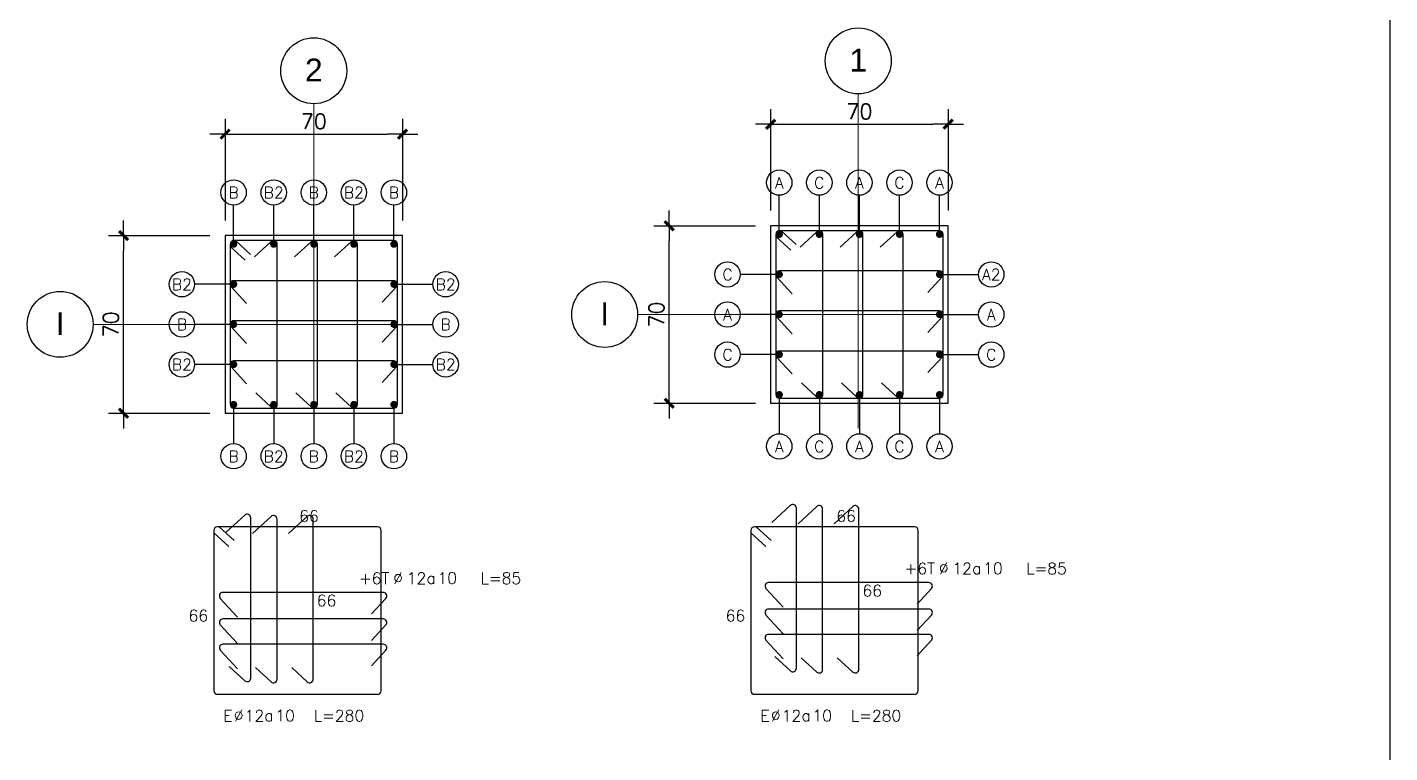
# Model space of a CAD drawing. Extents: x -9609 to 18865, y -11714 to 16567.
# Drawn here: x 4344 to 5687, y 2434 to 3149 of the extents above; entities that cross this region are included whole.
import ezdxf
from ezdxf.enums import TextEntityAlignment as Align

# ---------------------------------------------------------------- set-up
doc = ezdxf.new("R2010")
doc.units = 0
doc.header["$LTSCALE"] = 30
doc.header["$MEASUREMENT"] = 0
doc.layers.get('0').update_dxf_attribs({"linetype": 'CONTINUOUS'})
for name, color, linetype in [('EJEI$0$RL-CORTES', 5, 'CONTINUOUS'), ('EJEI$0$RLA-CORTES', 5, 'CONTINUOUS'), ('EJEI$0$RLA-FE', 7, 'CONTINUOUS'), ('RLA-FORMATO', 7, 'CONTINUOUS')]:
    doc.layers.add(name, color=color, linetype=linetype)
doc.layers.add('EJEI$0$RLA-EJE', color=3, linetype='CONTINUOUS', lineweight=25)
doc.layers.add('EJEI$0$RLA-EJES', color=1, linetype='CONTINUOUS', lineweight=9)
doc.styles.add('EJEI$0$Arial_1', font='arial.ttf', dxfattribs={"height": 22.5})
doc.styles.add('EJEI$0$RomanS', font='romans.shx', dxfattribs={"height": 11.25})
doc.dimstyles.new('EJEI$0$ING20', dxfattribs={"dimscale": 50, "dimtxt": 0.27, "dimasz": 0.3, "dimexe": 0.2, "dimexo": 1, "dimgap": 0.1, "dimtad": 1, "dimlfac": 0.4, "dimzin": 12, "dimdsep": 46, "dimtxsty": 'EJEI$0$RomanS', "dimblk1": 'EJEI$0$TICK1', "dimblk2": 'EJEI$0$TICK1', "dimsah": 1, "dimcen": 0.09, "dimse1": 1, "dimse2": 1, "dimclrd": 2, "dimclre": 4, "dimclrt": 3, "dimadec": 0, "dimazin": 0, "dimtfac": 1, "dimtix": 1, "dimtmove": 2, "dimatfit": 3, "dimldrblk": 'EJEI$0$TICK1', "dimfxl": 1, "dimtolj": 1, "dimtzin": 12, "dimarcsym": 0})

# ---------------------------------------------------------------- blocks, each defined once
blk = doc.blocks.new('EJEI$0$TICK1')
at = {"color": 2}
for points in [[(0, 0), (-1, 0)], [(0, 0), (1, 0)]]:
    blk.add_lwpolyline(points, dxfattribs=at)
at = {"color": 2, "const_width": 0.2}
blk.add_lwpolyline([(-0.3, -0.3), (0.3, 0.3)], dxfattribs=at)
blk = doc.blocks.new('*D68')
at = {"layer": 'EJEI$0$RLA-CORTES', "color": 2, "lineweight": -2, "transparency": 16777216}
blk.add_line((-100, 15), (-100, 160), dxfattribs=at)
at = {"layer": 'EJEI$0$RLA-CORTES', "color": 2, "lineweight": -2, "transparency": 16777216, "xscale": 15, "yscale": 15, "zscale": 15}
for p, rotation in [((-100, 175), 90), ((-100, 0), 270)]:
    blk.add_blockref('EJEI$0$TICK1', p, dxfattribs=dict(at, rotation=rotation))
at = {"layer": 'EJEI$0$RLA-CORTES', "color": 3, "transparency": 16777216, "insert": (-112.6, 87.5), "char_height": 15, "attachment_point": 5, "rotation": 90, "style": 'EJEI$0$RomanS'}
blk.add_mtext('\\A1;70', dxfattribs=at)
blk = doc.blocks.new('*D69')
at = {"layer": 'EJEI$0$RLA-CORTES', "color": 2, "lineweight": -2, "transparency": 16777216}
blk.add_line((15, 275), (160, 275), dxfattribs=at)
at = {"layer": 'EJEI$0$RLA-CORTES', "color": 2, "lineweight": -2, "transparency": 16777216, "xscale": 15, "yscale": 15, "zscale": 15, "rotation": 180}
blk.add_blockref('EJEI$0$TICK1', (0, 275), dxfattribs=at)
at = {"layer": 'EJEI$0$RLA-CORTES', "color": 2, "lineweight": -2, "transparency": 16777216, "xscale": 15, "yscale": 15, "zscale": 15}
blk.add_blockref('EJEI$0$TICK1', (175, 275), dxfattribs=at)
at = {"layer": 'EJEI$0$RLA-CORTES', "color": 3, "transparency": 16777216, "insert": (87.5, 287.6), "char_height": 15, "attachment_point": 5, "style": 'EJEI$0$RomanS'}
blk.add_mtext('\\A1;70', dxfattribs=at)
blk = doc.blocks.new('*U29')
at = {"color": 2}
for p, q in [((5, 164.3), (19.8, 150.8)), ((10.3, 170), (25.1, 156.5))]:
    blk.add_line(p, q, dxfattribs=at)
at = {"layer": 'EJEI$0$RLA-CORTES', "color": 2}
for p, q in [((5, 166.5), (5, 8.5)), ((166.5, 170), (8.5, 170)), ((170, 8.5), (170, 166.5)), ((8.5, 5), (166.5, 5))]:
    blk.add_line(p, q, dxfattribs=at)
for centre, start, end in [((8.5, 166.5), 90, 180), ((166.5, 166.5), 0, 90), ((8.5, 8.5), 180, 270), ((166.5, 8.5), 270, 0)]:
    blk.add_arc(centre, 3.5, start, end, dxfattribs=at)
blk = doc.blocks.new('*U31')
at = {"layer": 'EJEI$0$RL-CORTES', "color": 1}
blk.add_lwpolyline([(0, 0), (0, 19.2), (0, 38.5)], dxfattribs=at)
at = {"layer": 'EJEI$0$RL-CORTES', "color": 2, "const_width": 3.5}
blk.add_lwpolyline([(-1.8, 0, 1), (1.8, 0, 1)], format="xyb", close=True, dxfattribs=at)
at = {"layer": 'EJEI$0$RL-CORTES', "color": 2}
blk.add_circle((0, 51), 12.5, dxfattribs=at)
at = {"layer": 'EJEI$0$RL-CORTES', "color": 9, "style": 'EJEI$0$RomanS', "flags": 12}
blk.add_attdef('LIN_FE', text='', height=11.2, rotation=180, dxfattribs=at).set_placement((0, 56.8), align=Align.CENTER)
blk = doc.blocks.new('EJEI$0$L')
at = {"layer": 'EJEI$0$RL-CORTES', "color": 1}
blk.add_lwpolyline([(0, 0), (0, 19.2), (0, 38.5)], dxfattribs=at)
at = {"layer": 'EJEI$0$RL-CORTES', "color": 2, "const_width": 3.5}
blk.add_lwpolyline([(-1.8, 0, 1), (1.8, 0, 1)], format="xyb", close=True, dxfattribs=at)
at = {"layer": 'EJEI$0$RL-CORTES', "color": 2}
blk.add_circle((0, 51), 12.5, dxfattribs=at)
at = {"layer": 'EJEI$0$RL-CORTES', "color": 9, "style": 'EJEI$0$RomanS', "flags": 12}
blk.add_attdef('LIN_FE', text='', height=11.2, dxfattribs=at).set_placement((0, 45.2), align=Align.CENTER)
blk = doc.blocks.new('*U32')
at = {"layer": 'EJEI$0$RL-CORTES', "color": 1}
blk.add_lwpolyline([(0, 0), (0, 19.2), (0, 38.5)], dxfattribs=at)
at = {"layer": 'EJEI$0$RL-CORTES', "color": 2, "const_width": 3.5}
blk.add_lwpolyline([(-1.8, 0, 1), (1.8, 0, 1)], format="xyb", close=True, dxfattribs=at)
at = {"layer": 'EJEI$0$RL-CORTES', "color": 2}
blk.add_circle((0, 51), 12.5, dxfattribs=at)
at = {"layer": 'EJEI$0$RL-CORTES', "color": 9, "style": 'EJEI$0$RomanS', "flags": 12}
blk.add_attdef('LIN_FE', text='', height=11.2, rotation=90, dxfattribs=at).set_placement((5.8, 51), align=Align.CENTER)
blk = doc.blocks.new('*U33')
at = {"layer": 'EJEI$0$RL-CORTES', "color": 1}
blk.add_lwpolyline([(0, 0), (0, 19.2), (0, 38.5)], dxfattribs=at)
at = {"layer": 'EJEI$0$RL-CORTES', "color": 2, "const_width": 3.5}
blk.add_lwpolyline([(-1.8, 0, 1), (1.8, 0, 1)], format="xyb", close=True, dxfattribs=at)
at = {"layer": 'EJEI$0$RL-CORTES', "color": 2}
blk.add_circle((0, 51), 12.5, dxfattribs=at)
at = {"layer": 'EJEI$0$RL-CORTES', "color": 9, "style": 'EJEI$0$RomanS', "flags": 12}
blk.add_attdef('LIN_FE', text='', height=11.2, rotation=270, dxfattribs=at).set_placement((-5.8, 51), align=Align.CENTER)
blk = doc.blocks.new('*U37')
at = {"layer": 'EJEI$0$RLA-CORTES', "color": 2}
for p, q in [((0, 3.5), (-158, 3.5)), ((-160.6, -2.4), (-145.4, -19)), ((-11.5, -17.7), (2.6, -2.4))]:
    blk.add_line(p, q, dxfattribs=at)
for centre, start, end in [((-158, 0), 90, 222.4703), ((0, 0), 317.5297, 90)]:
    blk.add_arc(centre, 3.5, start, end, dxfattribs=at)
blk = doc.blocks.new('*U36')
at = {"layer": 'EJEI$0$RLA-CORTES', "color": 2}
for p, q in [((-2.4, 160.6), (-19, 145.4)), ((3.5, 0), (3.5, 158)), ((-17.7, 11.5), (-2.4, -2.6))]:
    blk.add_line(p, q, dxfattribs=at)
for centre, start, end in [((0, 158), 0, 132.4703), ((0, 0), 227.5297, 0)]:
    blk.add_arc(centre, 3.5, start, end, dxfattribs=at)
blk = doc.blocks.new('*U38')
at = {"layer": 'EJEI$0$RLA-CORTES', "color": 0}
for p, q in [((-2.4, 25.2), (-20.8, 8.3)), ((3.5, -135.4), (3.5, 22.6)), ((-17.7, -123.9), (-2.4, -138))]:
    blk.add_line(p, q, dxfattribs=at)
for centre, start, end in [((0, 22.6), 0, 132.4703), ((0, -135.4), 227.5297, 0)]:
    blk.add_arc(centre, 3.5, start, end, dxfattribs=at)
at = {"layer": 'EJEI$0$RLA-CORTES', "color": 3, "style": 'EJEI$0$RomanS', "flags": 12}
blk.add_attdef('ALT', text='', height=11.2, dxfattribs=at).set_placement((226.2, -215), align=Align.CENTER)
at = {"layer": 'EJEI$0$RLA-FE', "color": 3, "style": 'EJEI$0$RomanS', "flags": 8}
blk.add_attdef('TRABA', text='', height=11.2, dxfattribs=at).set_placement((78.5, -41.5), align=Align.RIGHT)
at = {"layer": 'EJEI$0$RLA-FE', "color": 3, "style": 'EJEI$0$RomanS'}
for tag, p, flags in [('PHI', (82.4, -41.3), 12), ('A', (115.1, -41.3), 12), ('ESP', (126, -41.3), 12), ('TEXTO_FE1', (168.6, -41.5), 8), ('PARCIAL1', (7, -63.4), 8), ('TIPO', (209.9, -160.3), 13), ('CORTE', (196, -179.2), 13), ('NUM', (205.3, -198), 13)]:
    blk.add_attdef(tag, p, '', height=11.2, dxfattribs=dict(at, flags=flags))
at = {"layer": 'EJEI$0$RLA-FE', "color": 3, "style": 'EJEI$0$RomanS', "flags": 12}
blk.add_attdef('DIAM', text='', height=11.2, dxfattribs=at).set_placement((105.3, -41.5), align=Align.CENTER)
blk = doc.blocks.new('*U39')
at = {"layer": 'EJEI$0$RLA-CORTES', "color": 0}
for p, q in [((79, -52.9), (-79, -52.9)), ((-81.6, -58.8), (-64.7, -77.2)), ((67.5, -74.1), (81.6, -58.8))]:
    blk.add_line(p, q, dxfattribs=at)
for centre, start, end in [((-79, -56.4), 90, 222.4703), ((79, -56.4), 317.5297, 90)]:
    blk.add_arc(centre, 3.5, start, end, dxfattribs=at)
at = {"layer": 'EJEI$0$RLA-CORTES', "color": 3, "style": 'EJEI$0$RomanS', "flags": 12}
blk.add_attdef('ALT', text='', height=11.2, dxfattribs=at).set_placement((226.2, -215), align=Align.CENTER)
at = {"layer": 'EJEI$0$RLA-FE', "color": 3, "style": 'EJEI$0$RomanS', "flags": 13}
for tag, p in [('TIPO', (209.9, -160.3)), ('CORTE', (196, -179.2)), ('NUM', (205.3, -198))]:
    blk.add_attdef(tag, p, '', height=11.2, dxfattribs=at)
blk = doc.blocks.new('*U60')
at = {"layer": 'EJEI$0$RLA-CORTES', "color": 0}
for p, q in [((-2.4, 25.2), (-20.8, 8.3)), ((3.5, -135.4), (3.5, 22.6)), ((-17.7, -123.9), (-2.4, -138))]:
    blk.add_line(p, q, dxfattribs=at)
for centre, start, end in [((0, 22.6), 0, 132.4703), ((0, -135.4), 227.5297, 0)]:
    blk.add_arc(centre, 3.5, start, end, dxfattribs=at)
at = {"layer": 'EJEI$0$RLA-CORTES', "color": 3, "style": 'EJEI$0$RomanS', "flags": 12}
blk.add_attdef('ALT', text='', height=11.2, dxfattribs=at).set_placement((226.2, -215), align=Align.CENTER)
at = {"layer": 'EJEI$0$RLA-FE', "color": 3, "style": 'EJEI$0$RomanS', "flags": 13}
for tag, p in [('TIPO', (209.9, -160.3)), ('CORTE', (196, -179.2)), ('NUM', (205.3, -198))]:
    blk.add_attdef(tag, p, '', height=11.2, dxfattribs=at)
blk = doc.blocks.new('*U27')
for p, q in [((5, 29.3), (19.8, 15.8)), ((10.3, 35), (25.1, 21.5))]:
    blk.add_line(p, q)
at = {"layer": 'EJEI$0$RLA-CORTES', "color": 0}
for p, q in [((5, 31.5), (5, -126.5)), ((166.5, 35), (8.5, 35)), ((170, -126.5), (170, 31.5)), ((8.5, -130), (166.5, -130))]:
    blk.add_line(p, q, dxfattribs=at)
for centre, start, end in [((8.5, 31.5), 90, 180), ((166.5, 31.5), 0, 90), ((8.5, -126.5), 180, 270), ((166.5, -126.5), 270, 0)]:
    blk.add_arc(centre, 3.5, start, end, dxfattribs=at)
at = {"layer": 'EJEI$0$RLA-FE', "color": 3, "style": 'EJEI$0$RomanS'}
for tag, flags, p in [('PARCIAL1', 8, (98.8, 40)), ('DIAM', 12, (45, -156.8))]:
    blk.add_attdef(tag, text='', height=11.2, dxfattribs=dict(at, flags=flags)).set_placement(p, align=Align.CENTER)
at = {"layer": 'EJEI$0$RLA-FE', "color": 3, "style": 'EJEI$0$RomanS', "flags": 8}
for tag, p in [('PARCIAL2', (-0.6, -58.1)), ('ESTRIBO', (23.5, -156.8))]:
    blk.add_attdef(tag, text='', height=11.2, dxfattribs=at).set_placement(p, align=Align.RIGHT)
at = {"layer": 'EJEI$0$RLA-FE', "color": 3, "style": 'EJEI$0$RomanS'}
for tag, p, flags in [('PHI', (24.7, -156.5), 12), ('A', (54.8, -156.5), 12), ('ESP', (65.7, -156.5), 12), ('TEXTO_FE1', (103.6, -156.8), 8), ('TIPO', (99.4, -210.2), 13), ('CORTE', (85.6, -229.2), 13), ('NUM', (93.5, -248.9), 13)]:
    blk.add_attdef(tag, p, '', height=11.2, dxfattribs=dict(at, flags=flags))
blk = doc.blocks.new('EJEI$0$Grid - RLE-EJE-192293-EJE I')
at = {"layer": 'EJEI$0$RLA-EJE'}
blk.add_circle((410.2, 1495.5), 32.5, dxfattribs=at)
blk = doc.blocks.new('*U24')
at = {"layer": 'EJEI$0$RLA-CORTES', "color": 1}
for p, q in [((0, 290), (0, 190)), ((175, 290), (175, 190)), ((-115, 175), (-15, 175)), ((-115, 0), (-15, 0))]:
    blk.add_line(p, q, dxfattribs=at)
at = {"layer": 'EJEI$0$RLA-CORTES'}
for p, q in [((175, 175), (0, 175)), ((0, 175), (0, 0)), ((175, 0), (175, 175)), ((0, 0), (175, 0))]:
    blk.add_line(p, q, dxfattribs=at)
dim = blk.add_linear_dim(base=(175, 275), p1=(0, 275), p2=(175, 275), dimstyle='EJEI$0$ING20', dxfattribs=at)
dim.commit()
dim.dimension.update_dxf_attribs({"geometry": '*D69', "text_midpoint": (87.5, 287.569)})
dim = blk.add_linear_dim(base=(-100, 175), p1=(-100, 0), p2=(-100, 175), angle=90, dimstyle='EJEI$0$ING20', dxfattribs=at)
dim.commit()
dim.dimension.update_dxf_attribs({"geometry": '*D68', "text_midpoint": (-112.569, 87.5)})
blk = doc.blocks.new('EJEI')
at = {"layer": 'EJEI$0$RLA-EJES'}
for p, q in [((2481.39, 714.13), (2481.39, 384.36)), ((1944.66, 704.42), (1944.66, 374.65)), ((1727.16, 486.92), (2059.46, 486.92)), ((2263.89, 496.63), (2596.19, 496.63))]:
    blk.add_line(p, q, dxfattribs=at)
at = {"layer": 'EJEI$0$RLA-CORTES'}
for name, p in [('*U29', (2395.02, 409.13)), ('*U29', (1857.16, 399.42)), ('*U24', (1857.16, 399.42)), ('*U24', (2395.02, 409.13))]:
    blk.add_blockref(name, p, dxfattribs=at)
at = {"layer": 'EJEI$0$RLA-EJE'}
for p in [(2071.19, -748.87), (1534.46, -758.58), (1821.19, -998.87), (1284.46, -1008.58)]:
    blk.add_blockref('EJEI$0$Grid - RLE-EJE-192293-EJE I', p, dxfattribs=at)
at = {"layer": 'EJEI$0$RLA-FE'}
ref = blk.add_blockref('EJEI$0$L', (2403.52, 575.63), dxfattribs=at)
ref.add_attrib('LIN_FE', 'A', dxfattribs={"layer": 'EJEI$0$RL-CORTES', "color": 9, "height": 11.25, "style": 'EJEI$0$RomanS'}).set_placement((2403.5, 620.87), align=Align.CENTER)
ref = blk.add_blockref('EJEI$0$L', (2443.02, 575.63), dxfattribs=at)
ref.add_attrib('LIN_FE', 'C', dxfattribs={"layer": 'EJEI$0$RL-CORTES', "color": 9, "height": 11.25, "style": 'EJEI$0$RomanS'}).set_placement((2443, 620.87), align=Align.CENTER)
ref = blk.add_blockref('EJEI$0$L', (2482.52, 575.63), dxfattribs=at)
ref.add_attrib('LIN_FE', 'A', dxfattribs={"layer": 'EJEI$0$RL-CORTES', "color": 9, "height": 11.25, "style": 'EJEI$0$RomanS'}).set_placement((2482.5, 620.87), align=Align.CENTER)
ref = blk.add_blockref('EJEI$0$L', (2522.02, 575.63), dxfattribs=at)
ref.add_attrib('LIN_FE', 'C', dxfattribs={"layer": 'EJEI$0$RL-CORTES', "color": 9, "height": 11.25, "style": 'EJEI$0$RomanS'}).set_placement((2522, 620.87), align=Align.CENTER)
ref = blk.add_blockref('EJEI$0$L', (2561.52, 575.63), dxfattribs=at)
ref.add_attrib('LIN_FE', 'A', dxfattribs={"layer": 'EJEI$0$RL-CORTES', "color": 9, "height": 11.25, "style": 'EJEI$0$RomanS'}).set_placement((2561.5, 620.87), align=Align.CENTER)
ref = blk.add_blockref('EJEI$0$L', (1865.66, 565.92), dxfattribs=at)
ref.add_attrib('LIN_FE', 'B', dxfattribs={"layer": 'EJEI$0$RL-CORTES', "color": 9, "height": 11.25, "style": 'EJEI$0$RomanS'}).set_placement((1865.64, 611.16), align=Align.CENTER)
ref = blk.add_blockref('EJEI$0$L', (1905.16, 565.92), dxfattribs=at)
ref.add_attrib('LIN_FE', 'B2', dxfattribs={"layer": 'EJEI$0$RL-CORTES', "color": 9, "height": 11.25, "style": 'EJEI$0$RomanS'}).set_placement((1905.14, 611.16), align=Align.CENTER)
ref = blk.add_blockref('EJEI$0$L', (1944.66, 565.92), dxfattribs=at)
ref.add_attrib('LIN_FE', 'B', dxfattribs={"layer": 'EJEI$0$RL-CORTES', "color": 9, "height": 11.25, "style": 'EJEI$0$RomanS'}).set_placement((1944.64, 611.16), align=Align.CENTER)
ref = blk.add_blockref('EJEI$0$L', (1984.16, 565.92), dxfattribs=at)
ref.add_attrib('LIN_FE', 'B2', dxfattribs={"layer": 'EJEI$0$RL-CORTES', "color": 9, "height": 11.25, "style": 'EJEI$0$RomanS'}).set_placement((1984.14, 611.16), align=Align.CENTER)
ref = blk.add_blockref('EJEI$0$L', (2023.66, 565.92), dxfattribs=at)
ref.add_attrib('LIN_FE', 'B', dxfattribs={"layer": 'EJEI$0$RL-CORTES', "color": 9, "height": 11.25, "style": 'EJEI$0$RomanS'}).set_placement((2023.64, 611.16), align=Align.CENTER)
for name, p in [('*U37', (2561.52, 536.13)), ('*U37', (2023.66, 526.42)), ('*U37', (2561.52, 496.63)), ('*U37', (2023.66, 486.92)), ('*U37', (2561.52, 457.13)), ('*U37', (2023.66, 447.42)), ('*U36', (2443.02, 417.63)), ('*U36', (2482.52, 417.63)), ('*U36', (2522.02, 417.63)), ('*U36', (1905.16, 407.92)), ('*U36', (1944.66, 407.92)), ('*U36', (1984.16, 407.92)), ('*U60', (2416.88, 283.33)), ('*U60', (2442.78, 282.15)), ('*U39', (2471.93, 285.3)), ('*U60', (1879.02, 273.62)), ('*U60', (1904.92, 272.44)), ('*U39', (1934.08, 275.59)), ('*U39', (1934.08, 249.46)), ('*U39', (2471.93, 259.17)), ('*U39', (1934.08, 224.55)), ('*U39', (2471.93, 234.26))]:
    blk.add_blockref(name, p, dxfattribs=at)
ref = blk.add_blockref('*U38', (2478.44, 282.15), dxfattribs=at)
ref.add_attrib('DIAM', '12', dxfattribs={"color": 3, "height": 11.25, "style": 'EJEI$0$RomanS'}).set_placement((2583.78, 240.62), align=Align.CENTER)
ref.add_attrib('TRABA', '+6T', dxfattribs={"color": 3, "height": 11.25, "style": 'EJEI$0$RomanS'}).set_placement((2556.96, 240.62), align=Align.RIGHT)
ref.add_attrib('TEXTO_FE1', 'L=85', (2646.99, 240.62), dxfattribs={"color": 3, "height": 11.25, "style": 'EJEI$0$RomanS'})
ref.add_attrib('PHI', '%%C', (2560.86, 240.84), dxfattribs={"color": 3, "height": 11.25, "style": 'EJEI$0$RomanS'})
ref.add_attrib('A', 'a', (2593.57, 240.84), dxfattribs={"color": 3, "height": 11.25, "style": 'EJEI$0$RomanS'})
ref.add_attrib('ESP', '10', (2604.43, 240.84), dxfattribs={"color": 3, "height": 11.25, "style": 'EJEI$0$RomanS'})
ref.add_attrib('PARCIAL1', '66', (2485.46, 218.78), dxfattribs={"color": 3, "height": 11.25, "style": 'EJEI$0$RomanS'})
ref = blk.add_blockref('*U38', (1940.58, 272.44), dxfattribs=at)
ref.add_attrib('DIAM', '12', dxfattribs={"color": 3, "height": 11.25, "style": 'EJEI$0$RomanS'}).set_placement((2045.92, 230.92), align=Align.CENTER)
ref.add_attrib('TRABA', '+6T', dxfattribs={"color": 3, "height": 11.25, "style": 'EJEI$0$RomanS'}).set_placement((2019.11, 230.92), align=Align.RIGHT)
ref.add_attrib('TEXTO_FE1', 'L=85', (2109.14, 230.92), dxfattribs={"color": 3, "height": 11.25, "style": 'EJEI$0$RomanS'})
ref.add_attrib('PHI', '%%C', (2023, 231.13), dxfattribs={"color": 3, "height": 11.25, "style": 'EJEI$0$RomanS'})
ref.add_attrib('A', 'a', (2055.71, 231.13), dxfattribs={"color": 3, "height": 11.25, "style": 'EJEI$0$RomanS'})
ref.add_attrib('ESP', '10', (2066.57, 231.13), dxfattribs={"color": 3, "height": 11.25, "style": 'EJEI$0$RomanS'})
ref.add_attrib('PARCIAL1', '66', (1947.6, 209.07), dxfattribs={"color": 3, "height": 11.25, "style": 'EJEI$0$RomanS'})
ref = blk.add_blockref('*U27', (1841.09, 252.24), dxfattribs=at)
ref.add_attrib('DIAM', '12', dxfattribs={"color": 3, "height": 11.25, "style": 'EJEI$0$RomanS'}).set_placement((1886.1, 95.49), align=Align.CENTER)
ref.add_attrib('ESTRIBO', 'E', dxfattribs={"color": 3, "height": 11.25, "style": 'EJEI$0$RomanS'}).set_placement((1864.61, 95.49), align=Align.RIGHT)
ref.add_attrib('TEXTO_FE1', 'L=280', (1944.68, 95.49), dxfattribs={"color": 3, "height": 11.25, "style": 'EJEI$0$RomanS'})
ref.add_attrib('PHI', '%%C', (1865.8, 95.7), dxfattribs={"color": 3, "height": 11.25, "style": 'EJEI$0$RomanS'})
ref.add_attrib('A', 'a', (1895.89, 95.7), dxfattribs={"color": 3, "height": 11.25, "style": 'EJEI$0$RomanS'})
ref.add_attrib('ESP', '10', (1906.75, 95.7), dxfattribs={"color": 3, "height": 11.25, "style": 'EJEI$0$RomanS'})
ref.add_attrib('PARCIAL1', '66', dxfattribs={"color": 3, "height": 11.25, "style": 'EJEI$0$RomanS'}).set_placement((1939.91, 292.23), align=Align.CENTER)
ref.add_attrib('PARCIAL2', '66', dxfattribs={"color": 3, "height": 11.25, "style": 'EJEI$0$RomanS'}).set_placement((1840.48, 194.11), align=Align.RIGHT)
ref = blk.add_blockref('*U27', (2370.52, 252.24), dxfattribs=at)
ref.add_attrib('DIAM', '12', dxfattribs={"color": 3, "height": 11.25, "style": 'EJEI$0$RomanS'}).set_placement((2415.54, 95.49), align=Align.CENTER)
ref.add_attrib('ESTRIBO', 'E', dxfattribs={"color": 3, "height": 11.25, "style": 'EJEI$0$RomanS'}).set_placement((2394.05, 95.49), align=Align.RIGHT)
ref.add_attrib('TEXTO_FE1', 'L=280', (2474.11, 95.49), dxfattribs={"color": 3, "height": 11.25, "style": 'EJEI$0$RomanS'})
ref.add_attrib('PHI', '%%C', (2395.24, 95.7), dxfattribs={"color": 3, "height": 11.25, "style": 'EJEI$0$RomanS'})
ref.add_attrib('A', 'a', (2425.33, 95.7), dxfattribs={"color": 3, "height": 11.25, "style": 'EJEI$0$RomanS'})
ref.add_attrib('ESP', '10', (2436.18, 95.7), dxfattribs={"color": 3, "height": 11.25, "style": 'EJEI$0$RomanS'})
ref.add_attrib('PARCIAL1', '66', dxfattribs={"color": 3, "height": 11.25, "style": 'EJEI$0$RomanS'}).set_placement((2469.35, 292.23), align=Align.CENTER)
ref.add_attrib('PARCIAL2', '66', dxfattribs={"color": 3, "height": 11.25, "style": 'EJEI$0$RomanS'}).set_placement((2369.91, 194.11), align=Align.RIGHT)
ref = blk.add_blockref('*U33', (2403.52, 536.13), dxfattribs=dict(at, rotation=90))
ref.add_attrib('LIN_FE', 'C', dxfattribs={"layer": 'EJEI$0$RL-CORTES', "color": 9, "height": 11.25, "style": 'EJEI$0$RomanS'}).set_placement((2352.5, 530.37), align=Align.CENTER)
ref = blk.add_blockref('*U33', (1865.66, 526.42), dxfattribs=dict(at, rotation=90))
ref.add_attrib('LIN_FE', 'B2', dxfattribs={"layer": 'EJEI$0$RL-CORTES', "color": 9, "height": 11.25, "style": 'EJEI$0$RomanS'}).set_placement((1814.64, 520.66), align=Align.CENTER)
ref = blk.add_blockref('*U33', (2403.52, 496.63), dxfattribs=dict(at, rotation=90))
ref.add_attrib('LIN_FE', 'A', dxfattribs={"layer": 'EJEI$0$RL-CORTES', "color": 9, "height": 11.25, "style": 'EJEI$0$RomanS'}).set_placement((2352.5, 490.87), align=Align.CENTER)
ref = blk.add_blockref('*U33', (1865.66, 486.92), dxfattribs=dict(at, rotation=90))
ref.add_attrib('LIN_FE', 'B', dxfattribs={"layer": 'EJEI$0$RL-CORTES', "color": 9, "height": 11.25, "style": 'EJEI$0$RomanS'}).set_placement((1814.64, 481.16), align=Align.CENTER)
ref = blk.add_blockref('*U33', (2403.52, 457.13), dxfattribs=dict(at, rotation=90))
ref.add_attrib('LIN_FE', 'C', dxfattribs={"layer": 'EJEI$0$RL-CORTES', "color": 9, "height": 11.25, "style": 'EJEI$0$RomanS'}).set_placement((2352.5, 451.37), align=Align.CENTER)
ref = blk.add_blockref('*U33', (1865.66, 447.42), dxfattribs=dict(at, rotation=90))
ref.add_attrib('LIN_FE', 'B2', dxfattribs={"layer": 'EJEI$0$RL-CORTES', "color": 9, "height": 11.25, "style": 'EJEI$0$RomanS'}).set_placement((1814.64, 441.66), align=Align.CENTER)
ref = blk.add_blockref('*U32', (2023.66, 526.42), dxfattribs=dict(at, rotation=270))
ref.add_attrib('LIN_FE', 'B2', dxfattribs={"layer": 'EJEI$0$RL-CORTES', "color": 9, "height": 11.25, "style": 'EJEI$0$RomanS'}).set_placement((2074.64, 520.66), align=Align.CENTER)
ref = blk.add_blockref('*U32', (2561.52, 536.13), dxfattribs=dict(at, rotation=270))
ref.add_attrib('LIN_FE', 'A2', dxfattribs={"layer": 'EJEI$0$RL-CORTES', "color": 9, "height": 11.25, "style": 'EJEI$0$RomanS'}).set_placement((2612.5, 530.37), align=Align.CENTER)
ref = blk.add_blockref('*U32', (2023.66, 486.92), dxfattribs=dict(at, rotation=270))
ref.add_attrib('LIN_FE', 'B', dxfattribs={"layer": 'EJEI$0$RL-CORTES', "color": 9, "height": 11.25, "style": 'EJEI$0$RomanS'}).set_placement((2074.64, 481.16), align=Align.CENTER)
ref = blk.add_blockref('*U32', (2561.52, 496.63), dxfattribs=dict(at, rotation=270))
ref.add_attrib('LIN_FE', 'A', dxfattribs={"layer": 'EJEI$0$RL-CORTES', "color": 9, "height": 11.25, "style": 'EJEI$0$RomanS'}).set_placement((2612.5, 490.87), align=Align.CENTER)
ref = blk.add_blockref('*U32', (2023.66, 447.42), dxfattribs=dict(at, rotation=270))
ref.add_attrib('LIN_FE', 'B2', dxfattribs={"layer": 'EJEI$0$RL-CORTES', "color": 9, "height": 11.25, "style": 'EJEI$0$RomanS'}).set_placement((2074.64, 441.66), align=Align.CENTER)
ref = blk.add_blockref('*U32', (2561.52, 457.13), dxfattribs=dict(at, rotation=270))
ref.add_attrib('LIN_FE', 'C', dxfattribs={"layer": 'EJEI$0$RL-CORTES', "color": 9, "height": 11.25, "style": 'EJEI$0$RomanS'}).set_placement((2612.5, 451.37), align=Align.CENTER)
ref = blk.add_blockref('*U31', (2403.52, 417.63), dxfattribs=dict(at, rotation=180))
ref.add_attrib('LIN_FE', 'A', dxfattribs={"layer": 'EJEI$0$RL-CORTES', "color": 9, "height": 11.25, "style": 'EJEI$0$RomanS'}).set_placement((2403.5, 360.87), align=Align.CENTER)
ref = blk.add_blockref('*U31', (2443.02, 417.63), dxfattribs=dict(at, rotation=180))
ref.add_attrib('LIN_FE', 'C', dxfattribs={"layer": 'EJEI$0$RL-CORTES', "color": 9, "height": 11.25, "style": 'EJEI$0$RomanS'}).set_placement((2443, 360.87), align=Align.CENTER)
ref = blk.add_blockref('*U31', (2482.52, 417.63), dxfattribs=dict(at, rotation=180))
ref.add_attrib('LIN_FE', 'A', dxfattribs={"layer": 'EJEI$0$RL-CORTES', "color": 9, "height": 11.25, "style": 'EJEI$0$RomanS'}).set_placement((2482.5, 360.87), align=Align.CENTER)
ref = blk.add_blockref('*U31', (2522.02, 417.63), dxfattribs=dict(at, rotation=180))
ref.add_attrib('LIN_FE', 'C', dxfattribs={"layer": 'EJEI$0$RL-CORTES', "color": 9, "height": 11.25, "style": 'EJEI$0$RomanS'}).set_placement((2522, 360.87), align=Align.CENTER)
ref = blk.add_blockref('*U31', (2561.52, 417.63), dxfattribs=dict(at, rotation=180))
ref.add_attrib('LIN_FE', 'A', dxfattribs={"layer": 'EJEI$0$RL-CORTES', "color": 9, "height": 11.25, "style": 'EJEI$0$RomanS'}).set_placement((2561.5, 360.87), align=Align.CENTER)
ref = blk.add_blockref('*U31', (1865.66, 407.92), dxfattribs=dict(at, rotation=180))
ref.add_attrib('LIN_FE', 'B', dxfattribs={"layer": 'EJEI$0$RL-CORTES', "color": 9, "height": 11.25, "style": 'EJEI$0$RomanS'}).set_placement((1865.64, 351.16), align=Align.CENTER)
ref = blk.add_blockref('*U31', (1905.16, 407.92), dxfattribs=dict(at, rotation=180))
ref.add_attrib('LIN_FE', 'B2', dxfattribs={"layer": 'EJEI$0$RL-CORTES', "color": 9, "height": 11.25, "style": 'EJEI$0$RomanS'}).set_placement((1905.14, 351.16), align=Align.CENTER)
ref = blk.add_blockref('*U31', (1944.66, 407.92), dxfattribs=dict(at, rotation=180))
ref.add_attrib('LIN_FE', 'B', dxfattribs={"layer": 'EJEI$0$RL-CORTES', "color": 9, "height": 11.25, "style": 'EJEI$0$RomanS'}).set_placement((1944.64, 351.16), align=Align.CENTER)
ref = blk.add_blockref('*U31', (1984.16, 407.92), dxfattribs=dict(at, rotation=180))
ref.add_attrib('LIN_FE', 'B2', dxfattribs={"layer": 'EJEI$0$RL-CORTES', "color": 9, "height": 11.25, "style": 'EJEI$0$RomanS'}).set_placement((1984.14, 351.16), align=Align.CENTER)
ref = blk.add_blockref('*U31', (2023.66, 407.92), dxfattribs=dict(at, rotation=180))
ref.add_attrib('LIN_FE', 'B', dxfattribs={"layer": 'EJEI$0$RL-CORTES', "color": 9, "height": 11.25, "style": 'EJEI$0$RomanS'}).set_placement((2023.64, 351.16), align=Align.CENTER)
at = {"layer": 'EJEI$0$RLA-EJE', "color": 5, "char_height": 22.5, "width": 20.9352, "attachment_point": 2, "line_spacing_factor": 0.941778, "style": 'EJEI$0$Arial_1'}
for s, insert in [('1', (2481.39, 758.58)), ('2', (1944.66, 748.87)), ('I', (1694.66, 498.87)), ('I', (2231.39, 508.58))]:
    blk.add_mtext(s, dxfattribs=dict(at, insert=insert))

msp = doc.modelspace()

# ---------------------------------------------------------------- linework, layer by layer
at = {"layer": 'RLA-FORMATO', "color": 6, "linetype": 'Continuous'}
msp.add_line((5686.9, 4123.1), (5686.9, 68.1), dxfattribs=at)

# ---------------------------------------------------------------- block references
msp.add_blockref('EJEI', (2681.6, 2369.5))

doc.saveas('drawing.dxf')
